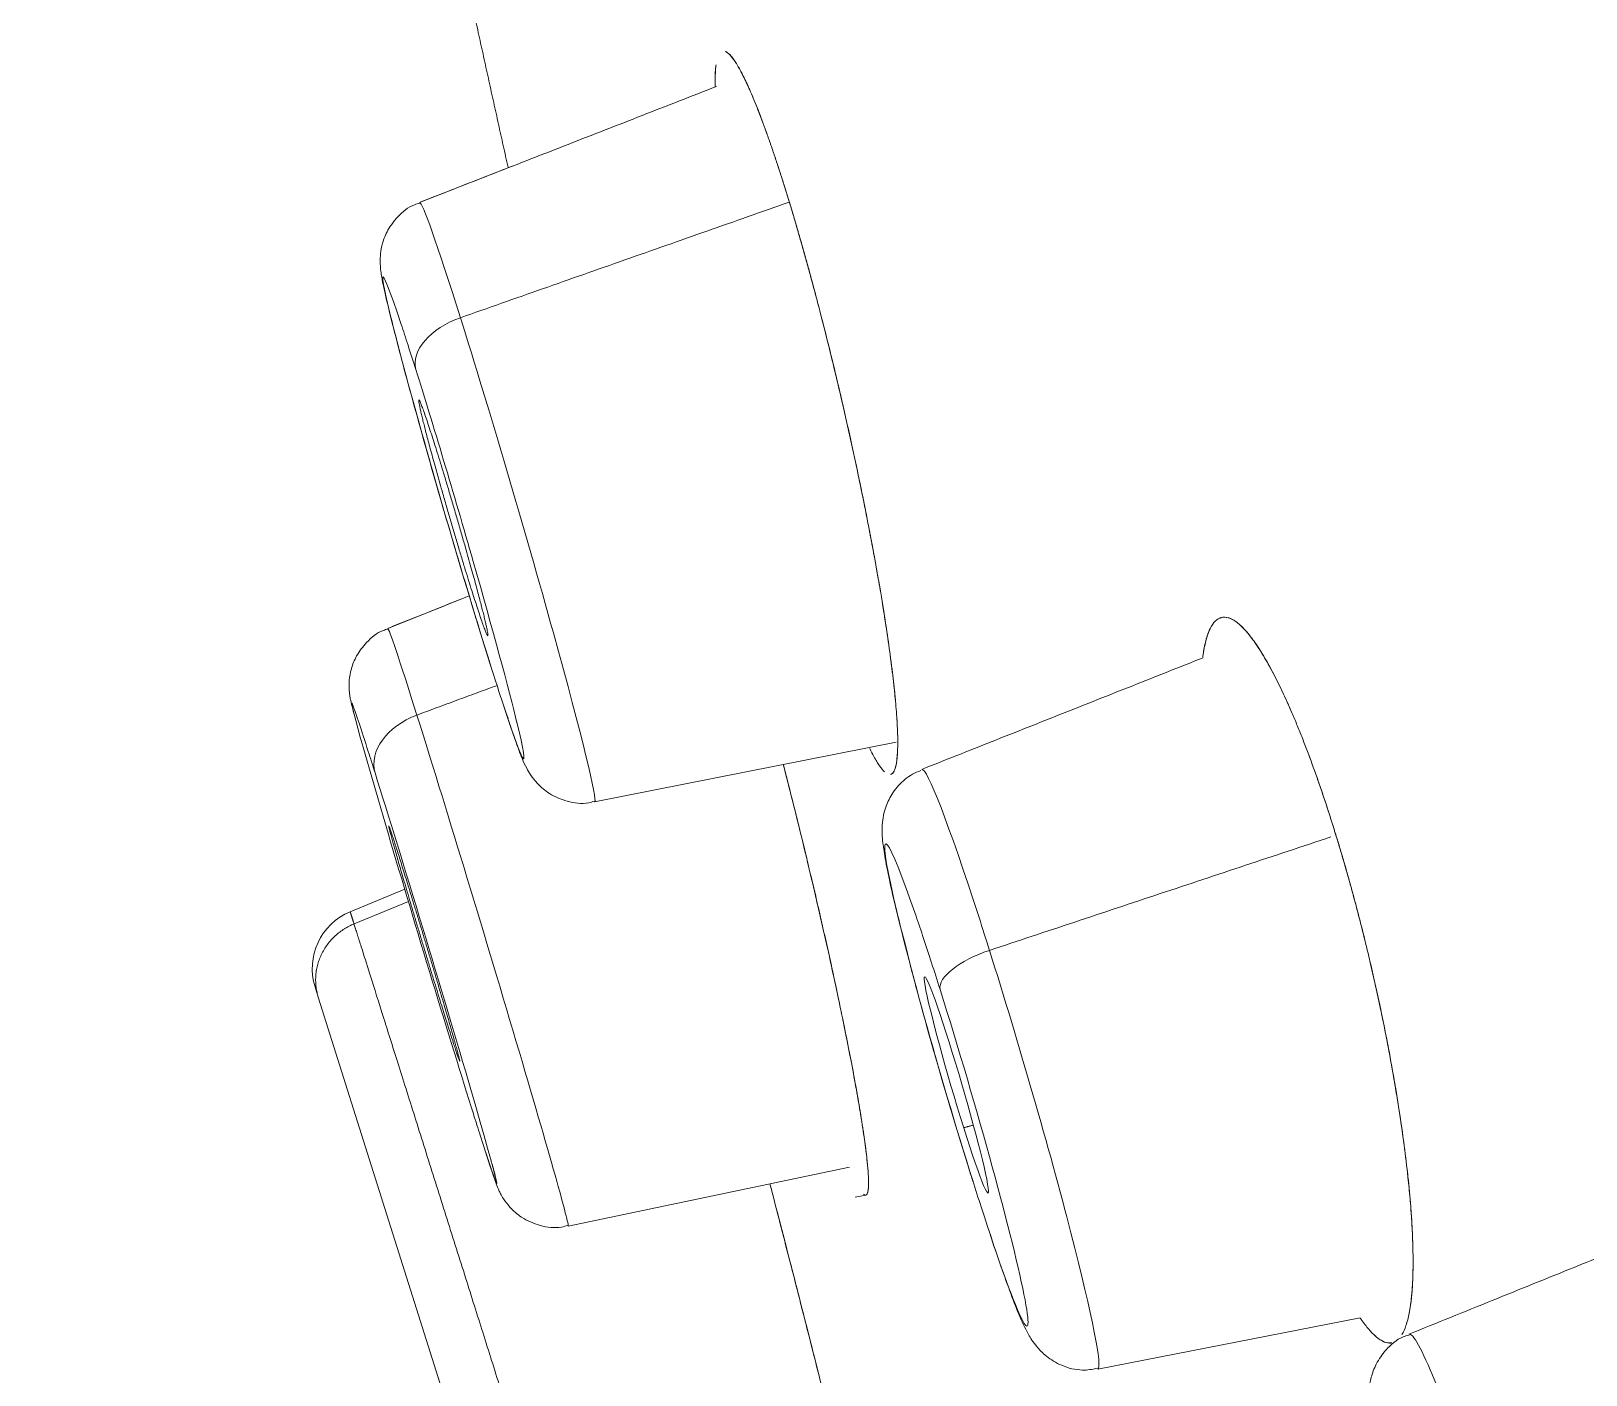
# Model space of a CAD drawing. Extents: x 6453 to 7582, y 0 to 827.
# Drawn here: x 7158.46 to 7166.05, y 507.2 to 513.76 of the extents above; entities that cross this region are included whole.
import ezdxf

# ---------------------------------------------------------------- set-up
doc = ezdxf.new("R2010")
doc.units = 0
doc.header["$LTSCALE"] = 30
doc.header["$MEASUREMENT"] = 0
doc.linetypes.add('HIDDEN2', pattern=[4.7625, 3.175, -1.5875])
doc.layers.add('1', color=7, linetype='CONTINUOUS')
doc.layers.add('2', color=1, linetype='HIDDEN2')

msp = doc.modelspace()

# ---------------------------------------------------------------- linework, layer by layer
at = {"layer": '1', "color": 7, "linetype": 'Continuous', "lineweight": 18}
for p, q in [((7161.8283, 513.6641), (7161.8281, 513.664)), ((7160.8078, 513.1045), (7160.3555, 512.9279)), ((7160.5984, 511.0075), (7160.2004, 510.8488)), ((7161.2101, 510.0018), (7162.6822, 510.2941)), ((7160.2829, 509.5759), (7160.0167, 509.4657)), ((7159.8491, 509.0869), (7159.8454, 509.0983)), ((7159.8491, 509.0869), (7159.8611, 509.0488)), ((7159.8611, 509.0488), (7160.7627, 506.1893)), ((7161.0809, 507.9313), (7162.4545, 508.2195)), ((7162.4818, 508.0719), (7162.5337, 508.0828)), ((7163.6663, 507.2336), (7164.9475, 507.4841))]:
    msp.add_line(p, q, dxfattribs=at)
at = {"layer": '1', "color": 7, "linetype": 'Continuous', "lineweight": 13}
msp.add_line((7160.301, 509.5155), (7160.0354, 509.4064), dxfattribs=at)
at = {"layer": '1', "color": 7, "linetype": 'Continuous', "lineweight": 18}
msp.add_arc((7160.1316, 509.1885), 0.3, 112.5, 197.5, dxfattribs=at)
at = {"layer": '1', "color": 7, "linetype": 'Continuous', "lineweight": 13}
for centre, major_axis, ratio, start_param, end_param in [((7160.7829, 511.4649), (-0.4273, 1.463), 0.027688, 5.367182, 6.287777), ((7160.5204, 511.3882), (-0.3435, 1.1762), 0.027688, 5.502731, 5.635022), ((7160.6248, 512.1961), (0.2861, 0.0902), 0.608761, 1.623998, 3.106686), ((7160.7829, 511.4649), (-0.4273, 1.463), 0.027688, 3.139149, 5.367182), ((7160.5204, 511.3882), (-0.3435, 1.1762), 0.027688, 5.367182, 5.502731), ((7160.6407, 509.3901), (-0.4402, 1.4587), 0.012341, 5.497863, 6.283757), ((7160.3782, 509.3109), (-0.3539, 1.1726), 0.012341, 5.633372, 6.105843), ((7160.4254, 510.2298), (0.2861, 0.0902), 0.707107, 1.63966, 3.124139), ((7160.6407, 509.3901), (-0.4402, 1.4587), 0.012341, 3.140565, 5.497863), ((7160.5204, 511.3882), (-0.3435, 1.1762), 0.027688, 3.676564, 3.700341), ((7160.3782, 509.3109), (-0.3539, 1.1726), 0.012341, 5.497863, 5.633372), ((7163.2373, 508.6971), (0.4294, -1.4635), 0.048352, 2.086756, 3.146264), ((7162.9762, 508.6205), (0.3453, -1.1769), 0.048352, 2.330997, 5.105573), ((7163.2373, 508.6971), (0.4294, -1.4635), 0.048352, 1.963981, 2.086756), ((7163.184, 509.1712), (-0.2861, -0.0902), 0.382683, 4.752212, 6.230825), ((7163.2373, 508.6971), (-0.4294, 1.4635), 0.048352, 3.137156, 5.105573), ((7162.9762, 508.6205), (0.3453, -1.1769), 0.048352, 5.228348, 8.247166), ((7160.3782, 509.3109), (-0.3539, 1.1726), 0.012341, 2.613308, 3.542403), ((7165.6184, 505.94), (-0.4325, 1.4637), 0.06738, 5.101439, 6.293005)]:
    msp.add_ellipse(centre, major_axis=major_axis, ratio=ratio, start_param=start_param, end_param=end_param, dxfattribs=at)
at = {"layer": '1', "color": 7, "linetype": 'Continuous', "lineweight": 18}
for centre, major_axis, ratio, start_param, end_param in [((7160.5204, 511.3882), (-0.3435, 1.1762), 0.027688, 5.635022, 8.508774), ((7160.5204, 511.3882), (-0.3435, 1.1762), 0.027688, 3.676564, 5.367182), ((7160.5204, 511.3882), (-0.3435, 1.1762), 0.027688, 2.225589, 2.361139), ((7160.3782, 509.3109), (-0.3539, 1.1726), 0.012341, 6.105843, 8.639456), ((7160.5204, 511.3882), (-0.3435, 1.1762), 0.027688, 2.361139, 3.700341), ((7160.3782, 509.3109), (-0.3539, 1.1726), 0.012341, 2.613308, 5.497863), ((7162.9762, 508.6205), (0.3453, -1.1769), 0.048352, 2.086756, 2.330997), ((7162.9762, 508.6205), (0.3453, -1.1769), 0.048352, 1.963981, 2.086756), ((7162.9762, 508.6205), (0.1548, -0.5278), 0.048352, 1.963981, 5.105573), ((7162.9762, 508.6205), (-0.1548, 0.5278), 0.048352, 1.963981, 5.105573), ((7160.3782, 509.3109), (-0.3539, 1.1726), 0.012341, 2.356271, 2.49178), ((7160.3782, 509.3109), (-0.3539, 1.1726), 0.012341, 2.49178, 3.542402), ((7162.9762, 508.6205), (0.3453, -1.1769), 0.048352, 5.105573, 5.228348)]:
    msp.add_ellipse(centre, major_axis=major_axis, ratio=ratio, start_param=start_param, end_param=end_param, dxfattribs=at)
for points, weights, knots in [([(7176.4165, 496.5192), (7158.4859, 553.3878), (7158.4859, 553.3878), (7158.4859, 553.3878)], [1, 0.707106781187, 0.999979307548, 0.99995861802], [0, 0, 0, 0.999929, 1, 1, 1]), ([(7176.4165, 496.5192), (7158.4859, 553.3878), (7158.4859, 553.3878), (7158.4859, 553.3878)], [1, 0.707106781187, 0.999979307866, 0.999958618656], [0, 0, 0, 0.999929, 1, 1, 1]), ([(7160.6102, 511.0338), (7160.467, 511.4877), (7160.3772, 511.8422), (7160.2874, 512.1966), (7160.4306, 511.7426)], [1, 0.707106781183, 1, 0.707106781183, 1], [0, 0, 0, 0.5, 0.5, 1, 1, 1]), ([(7160.4306, 511.7426), (7160.5737, 511.2887), (7160.6635, 510.9342), (7160.7533, 510.5798), (7160.6102, 511.0338)], [1, 0.707106781191, 1, 0.707106781191, 1], [0, 0, 0, 0.5, 0.5, 1, 1, 1]), ([(7160.4958, 508.9032), (7160.3682, 509.3078), (7160.2507, 509.7155), (7160.1331, 510.1232), (7160.2607, 509.7186)], [1, 0.707106781187, 1, 0.707106781187, 1], [0, 0, 0, 0.5, 0.5, 1, 1, 1]), ([(7160.2607, 509.7186), (7160.3882, 509.314), (7160.5058, 508.9062), (7160.6234, 508.4985), (7160.4958, 508.9032)], [1, 0.707106781187, 1, 0.707106781187, 1], [0, 0, 0, 0.5, 0.5, 1, 1, 1])]:
    msp.add_rational_spline(points, weights, degree=2, knots=knots, dxfattribs=at)
for points, degree, knots in [([(7159.3746, 553.2546), (7159.3746, 553.2544), (7159.4382, 553.0528), (7159.5064, 552.8365), (7159.6472, 552.3899), (7159.7922, 551.9301), (7160.0129, 551.2299), (7160.2393, 550.5119), (7160.5434, 549.5474), (7160.8539, 548.5626), (7161.2426, 547.3299), (7161.6376, 546.0771), (7162.1096, 544.5803), (7162.5869, 543.0664), (7163.1382, 541.3178), (7163.6931, 539.5581), (7164.3172, 537.5785), (7164.9421, 535.5965), (7165.6302, 533.4141), (7166.3156, 531.2403), (7167.0567, 528.8898), (7167.7912, 526.5604), (7168.5731, 524.0807), (7169.3441, 521.6354), (7170.1536, 519.0678), (7170.9482, 516.5478), (7171.7724, 513.9338), (7172.5776, 511.3799), (7173.4039, 508.7592), (7174.2078, 506.2095), (7175.0247, 503.6186), (7175.8165, 501.1074), (7176.6141, 498.5779), (7177.4023, 496.0778), (7178.1901, 493.5795), (7179.0074, 490.9873), (7179.8173, 488.4184), (7180.6516, 485.7725), (7181.4706, 483.1748), (7182.3108, 480.5101), (7183.1272, 477.921), (7183.9609, 475.2768), (7184.7615, 472.7374), (7185.5754, 470.1562), (7186.3468, 467.7095), (7187.1271, 465.2348), (7187.8558, 462.9235), (7188.5891, 460.5978), (7189.2625, 458.4622), (7189.9365, 456.3246), (7190.5433, 454.4001), (7191.1474, 452.484), (7191.6785, 450.7995), (7192.2046, 449.1311), (7192.6535, 447.7074), (7193.0958, 446.3045), (7193.4587, 445.1536), (7193.6658, 444.4968), (7193.8458, 443.9258)], 2, [0, 0, 0, 0.033713, 0.033713, 0.068746, 0.068746, 0.10378, 0.10378, 0.138813, 0.138813, 0.173846, 0.173846, 0.208879, 0.208879, 0.243913, 0.243913, 0.278946, 0.278946, 0.313979, 0.313979, 0.349012, 0.349012, 0.384046, 0.384046, 0.419079, 0.419079, 0.454112, 0.454112, 0.489145, 0.489145, 0.524179, 0.524179, 0.559212, 0.559212, 0.594245, 0.594245, 0.629278, 0.629278, 0.664312, 0.664312, 0.699345, 0.699345, 0.734378, 0.734378, 0.769411, 0.769411, 0.804444, 0.804444, 0.839478, 0.839478, 0.874511, 0.874511, 0.909544, 0.909544, 0.944577, 0.944577, 0.979611, 0.979611, 1, 1, 1]), ([(7161.2244, 547.3877), (7161.3284, 547.0579), (7161.438, 546.7103), (7161.8619, 545.3656), (7162.3654, 543.7687), (7162.8741, 542.1553), (7163.4588, 540.3012), (7164.0463, 538.4378), (7165.3621, 534.2645), (7166.0834, 531.977), (7166.8005, 529.7024), (7167.5729, 527.2528), (7168.3369, 524.8298), (7169.1469, 522.2606), (7169.9441, 519.7323), (7170.7779, 517.0878), (7171.5944, 514.4981), (7172.4382, 511.8219), (7173.2608, 509.2131), (7174.1016, 506.5463), (7174.9179, 503.9575), (7175.7442, 501.3367), (7176.5434, 498.8021), (7177.3453, 496.2587)], 2, [0, 0, 0, 0.023307, 0.023307, 0.112098, 0.112098, 0.200888, 0.200888, 0.289678, 0.378468, 0.378468, 0.467259, 0.467259, 0.556049, 0.556049, 0.644839, 0.644839, 0.733629, 0.733629, 0.82242, 0.82242, 0.91121, 0.91121, 1, 1, 1]), ([(7162.1337, 513.0168), (7162.132, 513.0223), (7162.1285, 513.0333), (7162.1234, 513.0495), (7162.1182, 513.0657), (7162.113, 513.0817), (7162.1078, 513.0975), (7162.1027, 513.1132), (7162.0975, 513.1288), (7162.0924, 513.1442), (7162.0873, 513.1594), (7162.0822, 513.1745), (7162.0771, 513.1894), (7162.072, 513.2042), (7162.067, 513.2188), (7162.0619, 513.2332), (7162.0569, 513.2474), (7162.0469, 513.2756), (7162.032, 513.3165), (7162.0127, 513.3675), (7161.9939, 513.4148), (7161.9705, 513.471), (7161.943, 513.5318), (7161.9123, 513.5905), (7161.8841, 513.6345), (7161.8631, 513.6569), (7161.8519, 513.6635), (7161.8484, 513.6649)], 3, [0, 0, 0, 0, 0.014338, 0.028702, 0.043093, 0.05751, 0.071954, 0.086425, 0.100922, 0.115446, 0.129996, 0.144572, 0.159176, 0.173806, 0.188462, 0.203145, 0.217854, 0.23259, 0.291998, 0.351414, 0.410838, 0.47027, 0.581349, 0.696254, 0.81629, 0.938332, 1, 1, 1, 1]), ([(7161.8488, 513.6648), (7161.8522, 513.6633), (7161.863, 513.6569), (7161.8832, 513.6356), (7161.9108, 513.5932), (7161.9417, 513.5347), (7161.9698, 513.4726), (7161.9937, 513.4154), (7162.0122, 513.3688), (7162.0312, 513.3186), (7162.0472, 513.2747), (7162.0598, 513.2392), (7162.0688, 513.2135), (7162.0779, 513.1872), (7162.0871, 513.1602), (7162.0963, 513.1327), (7162.1055, 513.1047), (7162.1149, 513.076), (7162.1243, 513.0467), (7162.1306, 513.0268), (7162.1337, 513.0168)], 3, [0, 0, 0, 0, 0.059715, 0.17709, 0.294385, 0.411525, 0.528756, 0.587503, 0.646192, 0.704946, 0.763888, 0.79024, 0.816537, 0.84279, 0.869011, 0.89521, 0.921397, 0.947584, 0.973781, 1, 1, 1, 1]), ([(7161.8488, 513.6648), (7161.8522, 513.6633), (7161.863, 513.6569), (7161.8832, 513.6356), (7161.9108, 513.5932), (7161.9417, 513.5347), (7161.9698, 513.4726), (7161.9937, 513.4154), (7162.0122, 513.3688), (7162.0312, 513.3186), (7162.0472, 513.2747), (7162.0598, 513.2392), (7162.0688, 513.2135), (7162.0779, 513.1872), (7162.0871, 513.1602), (7162.0963, 513.1327), (7162.1055, 513.1047), (7162.1149, 513.076), (7162.1243, 513.0467), (7162.1306, 513.0268), (7162.1337, 513.0168)], 3, [0, 0, 0, 0, 0.059715, 0.17709, 0.294385, 0.411525, 0.528756, 0.587503, 0.646192, 0.704946, 0.763888, 0.79024, 0.816537, 0.84279, 0.869011, 0.89521, 0.921397, 0.947584, 0.973781, 1, 1, 1, 1]), ([(7162.1337, 513.0168), (7162.132, 513.0223), (7162.1285, 513.0333), (7162.1234, 513.0495), (7162.1182, 513.0657), (7162.113, 513.0817), (7162.1078, 513.0975), (7162.1027, 513.1132), (7162.0975, 513.1288), (7162.0924, 513.1442), (7162.0873, 513.1594), (7162.0822, 513.1745), (7162.0771, 513.1894), (7162.072, 513.2042), (7162.067, 513.2188), (7162.0619, 513.2332), (7162.0569, 513.2474), (7162.0469, 513.2756), (7162.032, 513.3165), (7162.0127, 513.3675), (7161.9939, 513.4148), (7161.9705, 513.471), (7161.943, 513.5318), (7161.9123, 513.5905), (7161.8841, 513.6345), (7161.8674, 513.6524), (7161.8596, 513.6583), (7161.8596, 513.6583)], 3, [0, 0, 0, 0, 0.01528, 0.030588, 0.045925, 0.06129, 0.076683, 0.092104, 0.107554, 0.123032, 0.138538, 0.154073, 0.169636, 0.185227, 0.200846, 0.216494, 0.23217, 0.247875, 0.311186, 0.374507, 0.437836, 0.501174, 0.619552, 0.742008, 0.869932, 0.999994, 1, 1, 1, 1]), ([(7161.8031, 513.5988), (7161.8027, 513.5959), (7161.8001, 513.5757), (7161.7981, 513.5432), (7161.7978, 513.5086), (7161.7979, 513.4982)], 3, [0, 0, 0, 0, 0.109295, 0.745244, 1, 1, 1, 1]), ([(7161.8021, 513.5909), (7161.8004, 513.5772), (7161.7982, 513.5476), (7161.7978, 513.5116), (7161.7979, 513.4931)], 3, [0, 0, 0, 0, 0.52425, 1, 1, 1, 1]), ([(7161.7979, 513.5202), (7161.798, 513.5236), (7161.7985, 513.55), (7161.7999, 513.5731), (7161.802, 513.5906), (7161.8021, 513.5909)], 3, [0, 0, 0, 0, 0.122822, 0.983137, 1, 1, 1, 1]), ([(7161.7979, 513.5202), (7161.798, 513.5236), (7161.7985, 513.55), (7161.7999, 513.5728), (7161.8019, 513.5899)], 3, [0, 0, 0, 0, 0.124934, 1, 1, 1, 1]), ([(7162.1337, 513.0168), (7162.1355, 513.0113), (7162.1389, 513.0004), (7162.1441, 512.9838), (7162.1493, 512.967), (7162.1545, 512.9501), (7162.1597, 512.9331), (7162.1649, 512.9159), (7162.1702, 512.8986), (7162.1754, 512.8812), (7162.1807, 512.8636), (7162.1859, 512.8458), (7162.1912, 512.8279), (7162.1965, 512.8099), (7162.2018, 512.7918), (7162.2071, 512.7735), (7162.2124, 512.755), (7162.2177, 512.7365), (7162.2287, 512.6976), (7162.2455, 512.6377), (7162.2681, 512.5554), (7162.2905, 512.4714), (7162.3203, 512.3577), (7162.357, 512.2125), (7162.3996, 512.0361), (7162.4406, 511.8589), (7162.4793, 511.6832), (7162.5157, 511.51), (7162.5493, 511.3408), (7162.58, 511.1771), (7162.6075, 511.0199), (7162.6315, 510.8713), (7162.6517, 510.7322), (7162.6679, 510.6047), (7162.6799, 510.4909), (7162.6874, 510.3919), (7162.6906, 510.3086), (7162.6895, 510.2411), (7162.6844, 510.1902), (7162.6753, 510.1553), (7162.6658, 510.1415), (7162.6597, 510.1377), (7162.6586, 510.1372)], 3, [0, 0, 0, 0, 0.005407, 0.01081, 0.01621, 0.021606, 0.027, 0.032393, 0.037784, 0.043175, 0.048566, 0.053958, 0.059352, 0.064748, 0.070147, 0.07555, 0.080956, 0.086368, 0.091785, 0.114701, 0.137576, 0.160462, 0.183411, 0.229067, 0.274703, 0.319887, 0.365059, 0.410008, 0.454934, 0.500137, 0.545091, 0.59058, 0.636124, 0.682029, 0.727368, 0.772342, 0.817319, 0.861463, 0.905249, 0.948297, 0.991243, 1, 1, 1, 1]), ([(7162.1337, 513.0168), (7162.1355, 513.0113), (7162.1389, 513.0004), (7162.1441, 512.9838), (7162.1493, 512.967), (7162.1545, 512.9501), (7162.1597, 512.9331), (7162.1649, 512.9159), (7162.1702, 512.8986), (7162.1754, 512.8812), (7162.1807, 512.8636), (7162.1859, 512.8458), (7162.1912, 512.8279), (7162.1965, 512.8099), (7162.2018, 512.7918), (7162.2071, 512.7735), (7162.2124, 512.755), (7162.2177, 512.7365), (7162.2287, 512.6976), (7162.2455, 512.6377), (7162.2681, 512.5554), (7162.2905, 512.4714), (7162.3203, 512.3577), (7162.357, 512.2125), (7162.3996, 512.0361), (7162.4406, 511.8589), (7162.4793, 511.6832), (7162.5157, 511.51), (7162.5493, 511.3408), (7162.58, 511.1771), (7162.6075, 511.0199), (7162.6315, 510.8713), (7162.6517, 510.7322), (7162.6679, 510.6047), (7162.6799, 510.4909), (7162.6874, 510.3919), (7162.6906, 510.3086), (7162.6895, 510.2411), (7162.6844, 510.1902), (7162.6753, 510.1553), (7162.6658, 510.1415), (7162.6597, 510.1377), (7162.6586, 510.1372)], 3, [0, 0, 0, 0, 0.005407, 0.01081, 0.01621, 0.021606, 0.027, 0.032393, 0.037784, 0.043175, 0.048566, 0.053958, 0.059352, 0.064748, 0.070147, 0.07555, 0.080956, 0.086368, 0.091785, 0.114701, 0.137576, 0.160462, 0.183411, 0.229067, 0.274703, 0.319887, 0.365059, 0.410008, 0.454934, 0.500137, 0.545091, 0.59058, 0.636124, 0.682029, 0.727368, 0.772342, 0.817319, 0.861463, 0.905249, 0.948297, 0.991243, 1, 1, 1, 1]), ([(7162.6542, 510.1357), (7162.6562, 510.136), (7162.6636, 510.1389), (7162.6746, 510.1532), (7162.6837, 510.1871), (7162.6894, 510.238), (7162.6909, 510.3081), (7162.6877, 510.3829), (7162.6832, 510.4471), (7162.6799, 510.4853), (7162.6762, 510.5245), (7162.672, 510.5661), (7162.6662, 510.6169), (7162.6588, 510.6764), (7162.6481, 510.7568), (7162.6318, 510.8687), (7162.6102, 511.0032), (7162.5881, 511.1317), (7162.5673, 511.2457), (7162.5423, 511.3766), (7162.5131, 511.5224), (7162.4777, 511.6908), (7162.439, 511.8659), (7162.3972, 512.0461), (7162.3551, 512.2198), (7162.3194, 512.3609), (7162.2903, 512.4722), (7162.2676, 512.5571), (7162.2448, 512.6403), (7162.2262, 512.7064), (7162.2119, 512.7564), (7162.202, 512.791), (7162.192, 512.825), (7162.1821, 512.8585), (7162.1723, 512.8914), (7162.1626, 512.9237), (7162.1529, 512.9553), (7162.1433, 512.9865), (7162.1369, 513.0067), (7162.1337, 513.0168)], 3, [0, 0, 0, 0, 0.014914, 0.05977, 0.10548, 0.141791, 0.192359, 0.244595, 0.258784, 0.281242, 0.294544, 0.30721, 0.330944, 0.352405, 0.371436, 0.414099, 0.461387, 0.493069, 0.52465, 0.556131, 0.598749, 0.639291, 0.685875, 0.731883, 0.775983, 0.818778, 0.841637, 0.864513, 0.887406, 0.910315, 0.920404, 0.930462, 0.940489, 0.950485, 0.96045, 0.970384, 0.980287, 0.990159, 1, 1, 1, 1]), ([(7162.6542, 510.1357), (7162.6562, 510.136), (7162.6636, 510.1389), (7162.6746, 510.1532), (7162.6837, 510.1871), (7162.6894, 510.238), (7162.6909, 510.3081), (7162.6877, 510.3829), (7162.6832, 510.4471), (7162.6799, 510.4853), (7162.6762, 510.5245), (7162.672, 510.5661), (7162.6662, 510.6169), (7162.6588, 510.6764), (7162.6481, 510.7568), (7162.6318, 510.8687), (7162.6102, 511.0032), (7162.5881, 511.1317), (7162.5673, 511.2457), (7162.5423, 511.3766), (7162.5131, 511.5224), (7162.4777, 511.6908), (7162.439, 511.8659), (7162.3972, 512.0461), (7162.3551, 512.2198), (7162.3194, 512.3609), (7162.2903, 512.4722), (7162.2676, 512.5571), (7162.2448, 512.6403), (7162.2262, 512.7064), (7162.2119, 512.7564), (7162.202, 512.791), (7162.192, 512.825), (7162.1821, 512.8585), (7162.1723, 512.8914), (7162.1626, 512.9237), (7162.1529, 512.9553), (7162.1433, 512.9865), (7162.1369, 513.0067), (7162.1337, 513.0168)], 3, [0, 0, 0, 0, 0.014914, 0.05977, 0.10548, 0.141791, 0.192359, 0.244595, 0.258784, 0.281242, 0.294544, 0.30721, 0.330944, 0.352405, 0.371436, 0.414099, 0.461387, 0.493069, 0.52465, 0.556131, 0.598749, 0.639291, 0.685875, 0.731883, 0.775983, 0.818778, 0.841637, 0.864513, 0.887406, 0.910315, 0.920404, 0.930462, 0.940489, 0.950485, 0.96045, 0.970384, 0.980287, 0.990159, 1, 1, 1, 1]), ([(7160.3564, 512.9242), (7160.3473, 512.9223), (7160.3062, 512.9108), (7160.2502, 512.8635), (7160.1996, 512.7966), (7160.1737, 512.7318), (7160.164, 512.6778), (7160.1627, 512.6379), (7160.1647, 512.6045), (7160.1718, 512.5526), (7160.1859, 512.4842), (7160.2134, 512.3734), (7160.229, 512.3142)], 3, [0, 0, 0, 0, 0.025159, 0.117864, 0.193333, 0.258014, 0.312952, 0.359045, 0.409014, 0.493365, 0.760734, 1, 1, 1, 1]), ([(7160.229, 512.3142), (7160.2372, 512.2804), (7160.2696, 512.1506), (7160.3625, 511.813), (7160.4929, 511.3576), (7160.6138, 510.9529), (7160.6798, 510.7397), (7160.7055, 510.6582)], 3, [0, 0, 0, 0, 0.102421, 0.352445, 0.596633, 0.838762, 1, 1, 1, 1]), ([(7164.182, 510.7272), (7164.186, 510.7528), (7164.1956, 510.799), (7164.2152, 510.8515), (7164.2396, 510.8871), (7164.2687, 510.9044), (7164.3021, 510.9037), (7164.3393, 510.8852), (7164.3799, 510.8492), (7164.4233, 510.7964), (7164.4691, 510.7277), (7164.5167, 510.644), (7164.5657, 510.5462), (7164.6072, 510.4541), (7164.6406, 510.3747), (7164.6655, 510.3127), (7164.6905, 510.2481), (7164.7113, 510.1921), (7164.7278, 510.1464), (7164.74, 510.1118), (7164.7522, 510.0767), (7164.7644, 510.0411), (7164.7765, 510.005), (7164.7885, 509.9684), (7164.8005, 509.9313), (7164.8085, 509.9062), (7164.8124, 509.8937)], 3, [0, 0, 0, 0, 0.063875, 0.128301, 0.192766, 0.257164, 0.321109, 0.385201, 0.448365, 0.511667, 0.574137, 0.63647, 0.698018, 0.759606, 0.789937, 0.820205, 0.850473, 0.880805, 0.895744, 0.910658, 0.925552, 0.940435, 0.955314, 0.970196, 0.985089, 1, 1, 1, 1]), ([(7164.182, 510.7272), (7164.186, 510.7528), (7164.1956, 510.799), (7164.2152, 510.8515), (7164.2396, 510.8871), (7164.2687, 510.9044), (7164.3021, 510.9037), (7164.3393, 510.8852), (7164.3799, 510.8492), (7164.4233, 510.7964), (7164.4691, 510.7277), (7164.5167, 510.644), (7164.5657, 510.5462), (7164.6072, 510.4541), (7164.6406, 510.3747), (7164.6655, 510.3127), (7164.6905, 510.2481), (7164.7113, 510.1921), (7164.7278, 510.1464), (7164.74, 510.1118), (7164.7522, 510.0767), (7164.7644, 510.0411), (7164.7765, 510.005), (7164.7885, 509.9684), (7164.8005, 509.9313), (7164.8085, 509.9062), (7164.8124, 509.8937)], 3, [0, 0, 0, 0, 0.063875, 0.128301, 0.192766, 0.257164, 0.321109, 0.385201, 0.448365, 0.511667, 0.574137, 0.63647, 0.698018, 0.759606, 0.789937, 0.820205, 0.850473, 0.880805, 0.895744, 0.910658, 0.925552, 0.940435, 0.955314, 0.970196, 0.985089, 1, 1, 1, 1]), ([(7164.8124, 509.8937), (7164.8105, 509.8999), (7164.8066, 509.9123), (7164.8006, 509.9308), (7164.7947, 509.9492), (7164.7887, 509.9676), (7164.7828, 509.9858), (7164.7767, 510.004), (7164.7707, 510.0221), (7164.7647, 510.0401), (7164.7586, 510.0579), (7164.7525, 510.0757), (7164.7464, 510.0934), (7164.7402, 510.111), (7164.7341, 510.1284), (7164.7279, 510.1458), (7164.7217, 510.163), (7164.7093, 510.1974), (7164.6905, 510.2479), (7164.6655, 510.3127), (7164.6406, 510.3747), (7164.6079, 510.4524), (7164.5672, 510.5428), (7164.5186, 510.6401), (7164.4704, 510.7256), (7164.4259, 510.7927), (7164.3845, 510.8438), (7164.3447, 510.8812), (7164.3054, 510.9033), (7164.2786, 510.9046), (7164.2652, 510.9002), (7164.2631, 510.8993)], 3, [0, 0, 0, 0, 0.009726, 0.019467, 0.029223, 0.038996, 0.048784, 0.058587, 0.068406, 0.07824, 0.08809, 0.097956, 0.107837, 0.117734, 0.127647, 0.137575, 0.147519, 0.157478, 0.197597, 0.237702, 0.277794, 0.317874, 0.395822, 0.476358, 0.560358, 0.645726, 0.718035, 0.797474, 0.888797, 0.982248, 1, 1, 1, 1]), ([(7164.8124, 509.8937), (7164.8105, 509.8999), (7164.8066, 509.9123), (7164.8006, 509.9308), (7164.7947, 509.9492), (7164.7887, 509.9676), (7164.7828, 509.9858), (7164.7767, 510.004), (7164.7707, 510.0221), (7164.7647, 510.0401), (7164.7586, 510.0579), (7164.7525, 510.0757), (7164.7464, 510.0934), (7164.7402, 510.111), (7164.7341, 510.1284), (7164.7279, 510.1458), (7164.7217, 510.163), (7164.7093, 510.1974), (7164.6905, 510.2479), (7164.6655, 510.3127), (7164.6406, 510.3747), (7164.6079, 510.4524), (7164.5672, 510.5428), (7164.5186, 510.6401), (7164.4704, 510.7256), (7164.4259, 510.7927), (7164.3845, 510.8438), (7164.3447, 510.8812), (7164.3054, 510.9033), (7164.2791, 510.9046), (7164.2656, 510.9003), (7164.2635, 510.8995), (7164.2631, 510.8993)], 3, [0, 0, 0, 0, 0.009726, 0.019467, 0.029224, 0.038996, 0.048784, 0.058588, 0.068407, 0.078242, 0.088092, 0.097958, 0.107839, 0.117736, 0.127649, 0.137577, 0.147521, 0.157481, 0.1976, 0.237706, 0.277799, 0.31788, 0.395828, 0.476366, 0.560368, 0.645737, 0.718047, 0.797487, 0.888813, 0.982265, 0.99631, 1, 1, 1, 1]), ([(7160.2014, 510.8455), (7160.1933, 510.8437), (7160.1532, 510.8326), (7160.0981, 510.7859), (7160.0474, 510.7195), (7160.0213, 510.6547), (7160.0114, 510.5993), (7160.0109, 510.558), (7160.0132, 510.5321), (7160.0161, 510.5127), (7160.0213, 510.4866), (7160.0257, 510.4671), (7160.0365, 510.4275), (7160.0411, 510.4113)], 3, [0, 0, 0, 0, 0.032149, 0.164268, 0.271077, 0.361509, 0.437237, 0.49566, 0.538328, 0.583872, 0.660171, 0.872381, 1, 1, 1, 1]), ([(7164.216, 510.8491), (7164.2159, 510.849), (7164.2127, 510.8425), (7164.2057, 510.8266), (7164.1953, 510.7951), (7164.1875, 510.7605), (7164.1824, 510.73), (7164.1803, 510.7154), (7164.1795, 510.7091), (7164.1794, 510.7085)], 3, [0, 0, 0, 0, 0.00216, 0.19921, 0.444513, 0.754479, 0.894902, 0.989978, 1, 1, 1, 1]), ([(7164.216, 510.8491), (7164.2154, 510.8479), (7164.2078, 510.8325), (7164.1949, 510.7967), (7164.1849, 510.7472), (7164.1803, 510.7154), (7164.1795, 510.709), (7164.1794, 510.7084)], 3, [0, 0, 0, 0, 0.037388, 0.46244, 0.894757, 0.989855, 1, 1, 1, 1]), ([(7160.7934, 510.3912), (7160.8107, 510.3369), (7160.8452, 510.2413), (7160.8625, 510.1949), (7160.8953, 510.1355), (7160.9314, 510.0879), (7160.9911, 510.037), (7161.0773, 510.0008), (7161.1567, 509.9892), (7161.1997, 510.0021), (7161.2089, 510.0055)], 3, [0, 0, 0, 0, 0.285149, 0.544661, 0.617035, 0.682427, 0.765431, 0.861933, 0.970501, 1, 1, 1, 1]), ([(7162.5536, 510.262), (7162.5604, 510.248), (7162.5771, 510.2156), (7162.6016, 510.1751), (7162.6178, 510.1555), (7162.6254, 510.1484), (7162.6255, 510.1483)], 3, [0, 0, 0, 0, 0.246349, 0.619543, 0.997161, 1, 1, 1, 1]), ([(7162.5536, 510.262), (7162.5604, 510.248), (7162.5771, 510.2156), (7162.6016, 510.1751), (7162.6178, 510.1555), (7162.6254, 510.1484), (7162.6255, 510.1483)], 3, [0, 0, 0, 0, 0.246349, 0.619543, 0.997161, 1, 1, 1, 1]), ([(7162.1311, 510.1848), (7162.1318, 510.1821), (7162.1474, 510.1218), (7162.1777, 510.0027), (7162.2212, 509.827), (7162.2634, 509.6518), (7162.304, 509.4785), (7162.3426, 509.3087), (7162.379, 509.1436), (7162.4126, 508.9851), (7162.4433, 508.8342), (7162.4706, 508.6936), (7162.494, 508.5653), (7162.5132, 508.451), (7162.5282, 508.3516), (7162.5391, 508.2673), (7162.5457, 508.1989), (7162.5482, 508.146), (7162.5467, 508.1088), (7162.5414, 508.0868), (7162.5332, 508.0808), (7162.5263, 508.0843), (7162.5232, 508.0869)], 3, [0, 0, 0, 0, 0.002592, 0.057053, 0.111467, 0.165624, 0.219716, 0.274218, 0.328326, 0.383197, 0.438133, 0.493538, 0.548112, 0.602116, 0.656047, 0.708839, 0.761137, 0.812499, 0.863659, 0.914529, 0.965119, 1, 1, 1, 1]), ([(7162.1311, 510.1848), (7162.1318, 510.1821), (7162.1474, 510.1218), (7162.1777, 510.0027), (7162.2212, 509.827), (7162.2634, 509.6518), (7162.304, 509.4785), (7162.3426, 509.3087), (7162.379, 509.1436), (7162.4126, 508.9851), (7162.4433, 508.8342), (7162.4706, 508.6936), (7162.494, 508.5653), (7162.5132, 508.451), (7162.5282, 508.3516), (7162.5391, 508.2673), (7162.5457, 508.1989), (7162.5482, 508.146), (7162.5467, 508.1088), (7162.5414, 508.0868), (7162.5332, 508.0808), (7162.5263, 508.0843), (7162.5232, 508.0869)], 3, [0, 0, 0, 0, 0.002592, 0.057053, 0.111467, 0.165624, 0.219716, 0.274218, 0.328326, 0.383197, 0.438133, 0.493538, 0.548112, 0.602116, 0.656047, 0.708839, 0.761137, 0.812499, 0.863659, 0.914529, 0.965119, 1, 1, 1, 1]), ([(7162.5338, 508.0828), (7162.5362, 508.0833), (7162.5412, 508.0875), (7162.5465, 508.1059), (7162.5483, 508.1428), (7162.5459, 508.1947), (7162.5395, 508.2635), (7162.5283, 508.352), (7162.5121, 508.4577), (7162.4969, 508.5473), (7162.4863, 508.6071), (7162.4771, 508.6579), (7162.4662, 508.7163), (7162.4539, 508.7796), (7162.4372, 508.864), (7162.4131, 508.9823), (7162.3828, 509.1256), (7162.3533, 509.2607), (7162.3267, 509.3792), (7162.2958, 509.5142), (7162.2606, 509.6636), (7162.2194, 509.8343), (7162.1764, 510.008), (7162.146, 510.127), (7162.1311, 510.1847)], 3, [0, 0, 0, 0, 0.037244, 0.088435, 0.145069, 0.202813, 0.249456, 0.312873, 0.379821, 0.42591, 0.445031, 0.462674, 0.494225, 0.520485, 0.541146, 0.595646, 0.656153, 0.696418, 0.736611, 0.776731, 0.83123, 0.883296, 0.94277, 1, 1, 1, 1]), ([(7162.5338, 508.0828), (7162.5362, 508.0833), (7162.5412, 508.0875), (7162.5465, 508.1059), (7162.5483, 508.1428), (7162.5459, 508.1947), (7162.5395, 508.2635), (7162.5283, 508.352), (7162.5121, 508.4577), (7162.4969, 508.5473), (7162.4863, 508.6071), (7162.4771, 508.6579), (7162.4662, 508.7163), (7162.4539, 508.7796), (7162.4372, 508.864), (7162.4131, 508.9823), (7162.3828, 509.1256), (7162.3533, 509.2607), (7162.3267, 509.3792), (7162.2958, 509.5142), (7162.2606, 509.6636), (7162.2194, 509.8343), (7162.1764, 510.008), (7162.146, 510.127), (7162.1311, 510.1847)], 3, [0, 0, 0, 0, 0.037244, 0.088435, 0.145069, 0.202813, 0.249456, 0.312873, 0.379821, 0.42591, 0.445031, 0.462674, 0.494225, 0.520485, 0.541146, 0.595646, 0.656153, 0.696418, 0.736611, 0.776731, 0.83123, 0.883296, 0.94277, 1, 1, 1, 1]), ([(7162.8033, 510.1548), (7162.7745, 510.1443), (7162.7227, 510.1163), (7162.6656, 510.0511), (7162.6316, 509.9827), (7162.6171, 509.9227), (7162.6131, 509.8729), (7162.6149, 509.8166), (7162.6285, 509.7184), (7162.6597, 509.5641), (7162.7071, 509.3792), (7162.7241, 509.3149)], 3, [0, 0, 0, 0, 0.064574, 0.13081, 0.188086, 0.23943, 0.289132, 0.35501, 0.500825, 0.840847, 1, 1, 1, 1]), ([(7164.8124, 509.8937), (7164.8145, 509.8872), (7164.8186, 509.8742), (7164.8246, 509.8547), (7164.8307, 509.835), (7164.8367, 509.8153), (7164.8428, 509.7954), (7164.8487, 509.7754), (7164.8547, 509.7554), (7164.8607, 509.7352), (7164.8666, 509.7149), (7164.8725, 509.6946), (7164.8784, 509.6741), (7164.8842, 509.6535), (7164.8901, 509.6328), (7164.8959, 509.6121), (7164.9017, 509.5912), (7164.9133, 509.5489), (7164.9305, 509.4848), (7164.9529, 509.3984), (7164.9746, 509.3114), (7165.003, 509.1931), (7165.0368, 509.0436), (7165.0738, 508.8643), (7165.1069, 508.6872), (7165.1452, 508.4568), (7165.1821, 508.1855), (7165.2015, 507.9491), (7165.2066, 507.7867), (7165.2054, 507.6778), (7165.1992, 507.583), (7165.188, 507.5042), (7165.1722, 507.4436), (7165.1589, 507.4141), (7165.1518, 507.4023)], 3, [0, 0, 0, 0, 0.006711, 0.01342, 0.020128, 0.026835, 0.033543, 0.040253, 0.046965, 0.05368, 0.060399, 0.067123, 0.073853, 0.08059, 0.087334, 0.094087, 0.10085, 0.107623, 0.135091, 0.16249, 0.18988, 0.217323, 0.273792, 0.329948, 0.386359, 0.443588, 0.557179, 0.668621, 0.724317, 0.7803, 0.836843, 0.892523, 0.947761, 1, 1, 1, 1]), ([(7164.8124, 509.8937), (7164.8145, 509.8872), (7164.8186, 509.8742), (7164.8246, 509.8547), (7164.8307, 509.835), (7164.8367, 509.8153), (7164.8428, 509.7954), (7164.8487, 509.7754), (7164.8547, 509.7554), (7164.8607, 509.7352), (7164.8666, 509.7149), (7164.8725, 509.6946), (7164.8784, 509.6741), (7164.8842, 509.6535), (7164.8901, 509.6328), (7164.8959, 509.6121), (7164.9017, 509.5912), (7164.9133, 509.5489), (7164.9305, 509.4848), (7164.9529, 509.3984), (7164.9746, 509.3114), (7165.003, 509.1931), (7165.0368, 509.0436), (7165.0738, 508.8643), (7165.1069, 508.6872), (7165.1452, 508.4568), (7165.1821, 508.1855), (7165.2015, 507.9491), (7165.2066, 507.7867), (7165.2054, 507.6778), (7165.1992, 507.583), (7165.188, 507.5042), (7165.1722, 507.4436), (7165.1589, 507.4141), (7165.1518, 507.4023)], 3, [0, 0, 0, 0, 0.006711, 0.01342, 0.020128, 0.026835, 0.033543, 0.040253, 0.046965, 0.05368, 0.060399, 0.067123, 0.073853, 0.08059, 0.087334, 0.094087, 0.10085, 0.107623, 0.135091, 0.16249, 0.18988, 0.217323, 0.273792, 0.329948, 0.386359, 0.443588, 0.557179, 0.668621, 0.724317, 0.7803, 0.836843, 0.892523, 0.947761, 1, 1, 1, 1]), ([(7165.1744, 507.455), (7165.1744, 507.4551), (7165.1763, 507.4613), (7165.1809, 507.4775), (7165.1863, 507.5014), (7165.1908, 507.5264), (7165.195, 507.5537), (7165.1991, 507.5891), (7165.2025, 507.6336), (7165.205, 507.6847), (7165.2062, 507.7462), (7165.2054, 507.8228), (7165.2023, 507.9094), (7165.1966, 508.0038), (7165.1881, 508.1034), (7165.1757, 508.2215), (7165.1586, 508.358), (7165.1347, 508.5208), (7165.1056, 508.6941), (7165.0715, 508.8752), (7165.0348, 509.052), (7165.0021, 509.1969), (7164.9745, 509.3117), (7164.9527, 509.399), (7164.9303, 509.4856), (7164.9115, 509.5553), (7164.8969, 509.6085), (7164.8865, 509.6455), (7164.876, 509.6822), (7164.8656, 509.7185), (7164.855, 509.7544), (7164.8444, 509.7898), (7164.8338, 509.8249), (7164.8232, 509.8595), (7164.816, 509.8823), (7164.8124, 509.8937)], 3, [0, 0, 0, 0, 0.000444, 0.019372, 0.048298, 0.06473, 0.080696, 0.111481, 0.140616, 0.167962, 0.204529, 0.244214, 0.287023, 0.329068, 0.371164, 0.413313, 0.471237, 0.527196, 0.590835, 0.653, 0.711941, 0.768365, 0.797703, 0.827018, 0.856311, 0.885583, 0.898471, 0.911315, 0.924115, 0.936872, 0.949585, 0.962254, 0.974879, 0.987461, 1, 1, 1, 1]), ([(7165.1744, 507.455), (7165.1744, 507.4551), (7165.1763, 507.4613), (7165.1809, 507.4775), (7165.1863, 507.5014), (7165.1908, 507.5264), (7165.195, 507.5537), (7165.1991, 507.5891), (7165.2025, 507.6336), (7165.205, 507.6847), (7165.2062, 507.7462), (7165.2054, 507.8228), (7165.2023, 507.9094), (7165.1966, 508.0038), (7165.1881, 508.1034), (7165.1757, 508.2215), (7165.1586, 508.358), (7165.1347, 508.5208), (7165.1056, 508.6941), (7165.0715, 508.8752), (7165.0348, 509.052), (7165.0021, 509.1969), (7164.9745, 509.3117), (7164.9527, 509.399), (7164.9303, 509.4856), (7164.9115, 509.5553), (7164.8969, 509.6085), (7164.8865, 509.6455), (7164.876, 509.6822), (7164.8656, 509.7185), (7164.855, 509.7544), (7164.8444, 509.7898), (7164.8338, 509.8249), (7164.8232, 509.8595), (7164.816, 509.8823), (7164.8124, 509.8937)], 3, [0, 0, 0, 0, 0.000444, 0.019372, 0.048298, 0.06473, 0.080696, 0.111481, 0.140616, 0.167962, 0.204529, 0.244214, 0.287023, 0.329068, 0.371164, 0.413313, 0.471237, 0.527196, 0.590835, 0.653, 0.711941, 0.768365, 0.797703, 0.827018, 0.856311, 0.885583, 0.898471, 0.911315, 0.924115, 0.936872, 0.949585, 0.962254, 0.974879, 0.987461, 1, 1, 1, 1]), ([(7162.7241, 509.3149), (7162.7409, 509.2461), (7162.7914, 509.048), (7162.904, 508.6501), (7163.0014, 508.3267), (7163.0504, 508.1703), (7163.0573, 508.1484)], 3, [0, 0, 0, 0, 0.217309, 0.591188, 0.942358, 1, 1, 1, 1]), ([(7160.6958, 508.2392), (7160.7076, 508.2016), (7160.7253, 508.15), (7160.7359, 508.122), (7160.7482, 508.0942), (7160.766, 508.0619), (7160.7987, 508.0178), (7160.8572, 507.9671), (7160.9437, 507.9297), (7161.0255, 507.9183), (7161.0692, 507.9314), (7161.0795, 507.9352)], 3, [0, 0, 0, 0, 0.290219, 0.442813, 0.509423, 0.555899, 0.622902, 0.715215, 0.834589, 0.961232, 1, 1, 1, 1]), ([(7162.066, 508.1376), (7162.081, 508.08), (7162.1132, 507.9552), (7162.162, 507.766), (7162.2115, 507.5727), (7162.2587, 507.3876), (7162.303, 507.2124), (7162.3442, 507.0489), (7162.3819, 506.8979), (7162.416, 506.7604), (7162.4463, 506.6372), (7162.4726, 506.5286), (7162.4901, 506.4549), (7162.499, 506.4172), (7162.5012, 506.4077)], 3, [0, 0, 0, 0, 0.080153, 0.173598, 0.266252, 0.358275, 0.448853, 0.538317, 0.626806, 0.713966, 0.800033, 0.885415, 0.97024, 1, 1, 1, 1]), ([(7162.066, 508.1376), (7162.081, 508.08), (7162.1132, 507.9552), (7162.162, 507.766), (7162.2115, 507.5727), (7162.2587, 507.3876), (7162.303, 507.2124), (7162.3442, 507.0489), (7162.3819, 506.8979), (7162.416, 506.7604), (7162.4463, 506.6372), (7162.4726, 506.5286), (7162.4901, 506.4549), (7162.499, 506.4172), (7162.5012, 506.4077)], 3, [0, 0, 0, 0, 0.080153, 0.173598, 0.266252, 0.358275, 0.448853, 0.538317, 0.626806, 0.713966, 0.800033, 0.885415, 0.97024, 1, 1, 1, 1]), ([(7162.4998, 506.4138), (7162.498, 506.4213), (7162.4901, 506.455), (7162.4741, 506.5224), (7162.4486, 506.6277), (7162.4179, 506.753), (7162.3831, 506.8935), (7162.3447, 507.0471), (7162.3006, 507.2223), (7162.2554, 507.4004), (7162.2164, 507.5531), (7162.1883, 507.6634), (7162.1565, 507.788), (7162.1158, 507.946), (7162.0825, 508.0745), (7162.0661, 508.1377)], 3, [0, 0, 0, 0, 0.023515, 0.102071, 0.185214, 0.276337, 0.369132, 0.455197, 0.548224, 0.658841, 0.731983, 0.775943, 0.820006, 0.911603, 1, 1, 1, 1]), ([(7162.4998, 506.4138), (7162.498, 506.4213), (7162.4901, 506.455), (7162.4741, 506.5224), (7162.4486, 506.6277), (7162.4179, 506.753), (7162.3831, 506.8935), (7162.3447, 507.0471), (7162.3006, 507.2223), (7162.2554, 507.4004), (7162.2164, 507.5531), (7162.1883, 507.6634), (7162.1565, 507.788), (7162.1158, 507.946), (7162.0825, 508.0745), (7162.0661, 508.1377)], 3, [0, 0, 0, 0, 0.023515, 0.102071, 0.185214, 0.276337, 0.369132, 0.455197, 0.548224, 0.658841, 0.731983, 0.775943, 0.820006, 0.911603, 1, 1, 1, 1]), ([(7163.1317, 507.919), (7163.1698, 507.8018), (7163.2482, 507.5813), (7163.2979, 507.4531), (7163.3562, 507.3546), (7163.4145, 507.2929), (7163.4916, 507.2459), (7163.5813, 507.223), (7163.6396, 507.2312), (7163.664, 507.2378)], 3, [0, 0, 0, 0, 0.306792, 0.654187, 0.748463, 0.807265, 0.873387, 0.948015, 1, 1, 1, 1]), ([(7164.9478, 507.4823), (7164.9496, 507.4797), (7164.9639, 507.4592), (7164.9908, 507.4246), (7165.0281, 507.3872), (7165.0645, 507.3638), (7165.0888, 507.3595), (7165.1011, 507.3613), (7165.1027, 507.3616)], 3, [0, 0, 0, 0, 0.028803, 0.237873, 0.460928, 0.708395, 0.960822, 1, 1, 1, 1]), ([(7164.9478, 507.4823), (7164.9496, 507.4797), (7164.9639, 507.4592), (7164.9908, 507.4246), (7165.0281, 507.3872), (7165.0645, 507.3638), (7165.0888, 507.3595), (7165.1011, 507.3613), (7165.1027, 507.3616)], 3, [0, 0, 0, 0, 0.028803, 0.237873, 0.460928, 0.708395, 0.960822, 1, 1, 1, 1]), ([(7165.1864, 507.3994), (7165.1761, 507.3971), (7165.1327, 507.3843), (7165.0744, 507.3323), (7165.0238, 507.2603), (7164.9991, 507.1911), (7164.9894, 507.1296), (7164.9884, 507.0562), (7165.0015, 506.9376), (7165.0501, 506.6893), (7165.1535, 506.2764), (7165.2713, 505.8612), (7165.3452, 505.6202), (7165.3736, 505.5299)], 3, [0, 0, 0, 0, 0.012789, 0.056277, 0.092838, 0.126386, 0.160054, 0.204607, 0.304129, 0.493491, 0.693286, 0.885764, 1, 1, 1, 1]), ([(7165.0978, 507.3605), (7165.0978, 507.3605), (7165.088, 507.3594), (7165.0671, 507.3625), (7165.0391, 507.3795), (7165.0216, 507.3947), (7165.0163, 507.3997)], 3, [0, 0, 0, 0, 0.000175, 0.413377, 0.825961, 1, 1, 1, 1]), ([(7165.0978, 507.3605), (7165.0978, 507.3605), (7165.088, 507.3594), (7165.0671, 507.3625), (7165.0391, 507.3795), (7165.0216, 507.3947), (7165.0163, 507.3997)], 3, [0, 0, 0, 0, 0.000175, 0.413377, 0.825961, 1, 1, 1, 1])]:
    msp.add_open_spline(points, degree=degree, knots=knots, dxfattribs=at)
for points, degree in [([(7160.6022, 513.9423), (7160.6934, 513.5208), (7160.7875, 513.1)], 2), ([(7160.6022, 513.9423), (7160.6934, 513.5208), (7160.7875, 513.1)], 2), ([(7161.8053, 513.4941), (7160.3554, 512.9278)], 1), ([(7160.5984, 511.0075), (7160.2004, 510.8488)], 1), ([(7164.1805, 510.7052), (7162.8076, 510.1605)], 1), ([(7160.7689, 510.4622), (7160.7934, 510.3912)], 1), ([(7160.673, 508.3074), (7160.6958, 508.2392)], 1), ([(7166.8148, 508.0623), (7165.1849, 507.4034)], 1)]:
    msp.add_open_spline(points, degree=degree, dxfattribs=at)
at = {"layer": '1', "color": 7, "linetype": 'Continuous', "lineweight": 13}
for points in [[(7160.5548, 512.3652), (7162.16, 512.9292)], [(7160.3421, 510.4255), (7160.7338, 510.5703)], [(7163.1381, 509.277), (7164.8049, 509.8306)], [(7163.012, 508.4114), (7163.0595, 508.4238)]]:
    msp.add_open_spline(points, degree=1, dxfattribs=at)
for points, weights in [([(7160.0168, 509.4657), (7160.0168, 509.4656), (7160.0211, 509.452)], [0.956196013303, 0.97594970211, 1]), ([(7160.0211, 509.452), (7160.0258, 509.4371), (7160.0354, 509.4064)], [1, 0.997684614481, 1]), ([(7160.0354, 509.4064), (7159.7812, 509.302), (7159.8611, 509.0488)], [1, 0.737277336806, 1])]:
    msp.add_rational_spline(points, weights, degree=2, dxfattribs=at)
msp.add_rational_spline([(7160.0354, 509.4064), (7160.168, 508.9859), (7160.6708, 507.3913), (7161.1141, 505.9853), (7161.1137, 505.9866)], [1, 0.730756582949, 1, 0.754801547203, 0.956204774867], degree=2, knots=[0, 0, 0, 0.52337, 0.52337, 1, 1, 1], dxfattribs=at)
at = {"layer": '2', "color": 7, "linetype": 'Continuous', "lineweight": 18}
msp.add_open_spline([(7196.4517, 502.8363), (7195.4493, 506.0154), (7193.3844, 512.2578), (7190.0716, 521.2076), (7186.4961, 529.6529), (7182.5899, 537.4628), (7178.9751, 543.2802), (7175.7808, 547.3532), (7173.199, 550.0504), (7170.3838, 552.2993), (7167.262, 553.9592), (7164.3084, 554.6661), (7161.7024, 554.6061), (7160.3141, 554.333), (7159.6287, 554.1341)], degree=3, knots=[0, 0, 0, 0, 0.125487, 0.250974, 0.376461, 0.501948, 0.627435, 0.690178, 0.752921, 0.815665, 0.878408, 0.941152, 0.972524, 1, 1, 1, 1], dxfattribs=at)
msp.add_open_spline([(7196.4517, 502.8363), (7195.4493, 506.0154), (7193.3844, 512.2578), (7190.0716, 521.2076), (7186.4961, 529.6529), (7182.5899, 537.4628), (7178.9751, 543.2802), (7175.7808, 547.3532), (7173.199, 550.0504), (7170.3838, 552.2993), (7167.262, 553.9592), (7164.3084, 554.6661), (7161.7024, 554.6061), (7160.3141, 554.333), (7159.6287, 554.1341)], degree=3, knots=[0, 0, 0, 0, 0.125487, 0.250974, 0.376461, 0.501948, 0.627435, 0.690178, 0.752921, 0.815665, 0.878408, 0.941152, 0.972524, 1, 1, 1, 1], dxfattribs=at)
msp.add_rational_spline([(7181.1455, 484.871), (7166.9626, 529.8536), (7161.0082, 548.7384), (7160.8124, 549.3594), (7160.64, 549.9062), (7159.426, 553.7565), (7159.4262, 553.7558)], [1, 0.777791238467, 1, 0.999647191397, 1, 0.929321570329, 0.893869190396], degree=2, knots=[0, 0, 0, 0.75006, 0.75006, 0.774722, 0.774722, 1, 1, 1], dxfattribs=at)
msp.add_rational_spline([(7181.1455, 484.871), (7166.9626, 529.8536), (7161.0082, 548.7384)], [1, 0.777791238467, 1], degree=2, dxfattribs=at)

doc.saveas('drawing.dxf')
